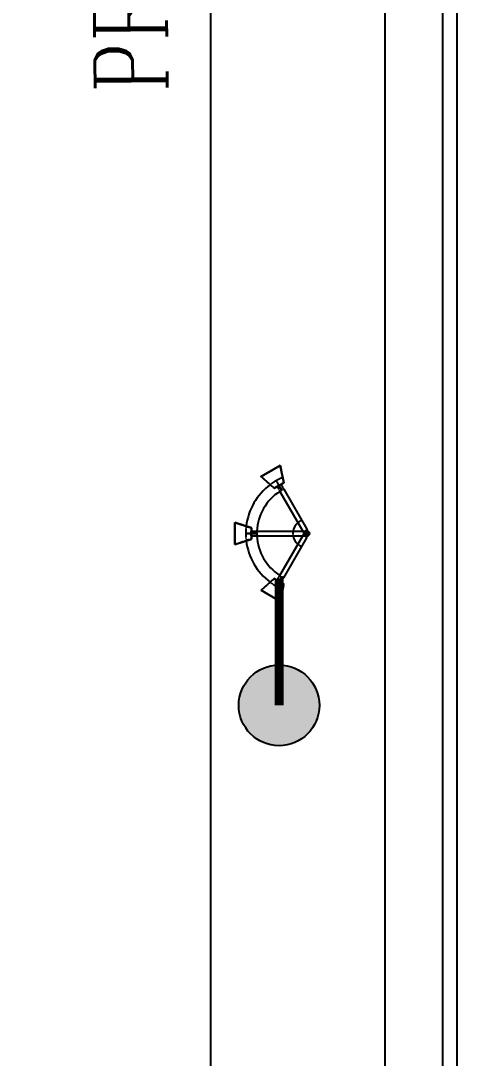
# Model space of a CAD drawing. Header units: millimetres. Extents: x -10011772 to -8149599, y 2847708 to 3434448.
# Drawn here: x -9483409 to -9467507, y 3158213 to 3194182 of the extents above; entities that cross this region are included whole.
import ezdxf

# ---------------------------------------------------------------- set-up
doc = ezdxf.new("R2010")
doc.units = ezdxf.units.MM
doc.linetypes.add('CABLEROUTEALL-EMBED 1_DWG$0$HIDDEN2', pattern=[0.1875, 0.125, -0.0625])
doc.linetypes.add('DIVIDE2', pattern=[0.625, 0.25, -0.125, 0, -0.125, 0, -0.125])
for name, color, linetype in [('REV.D CLOUD', 2, 'Continuous'), ('总平面底图', 9, 'Continuous'), ('照明平面设备层', 1, 'Continuous'), ('电气-接地设计-接地线', 3, '接地线')]:
    doc.layers.add(name, color=color, linetype=linetype)
doc.styles.add('EESLTYPE', font='TXT.shx')
doc.styles.get("Standard").update_dxf_attribs({"font": 'romanc.SHX', "width": 0.75, "bigfont": 'hztxt.shx'})
doc.linetypes.add('接地线', pattern='A,500,["/",EESLTYPE,S=200,R=0,X=0,Y=-100],-200,60,-200', length=960)

# ---------------------------------------------------------------- blocks, each defined once
blk = doc.blocks.new('总平面底图 爆炸危险区 LOCATION I')
at = {"layer": '总平面底图', "linetype": 'DIVIDE2', "ltscale": 10}
blk.add_line((236315, 147328), (236315, 97328), dxfattribs=at)
blk.add_line((236315, 147328), (236315, 97328), dxfattribs=at)
at = {"layer": '总平面底图'}
blk.add_line((236315, 147328), (236315, 107074), dxfattribs=at)
for points in [[(66029, 151265), (65724, 148520), (65064, 142483), (64836, 140391), (74150, 140673), (74478, 137865), (78444, 113647), (62192, 109053), (58156, 107813), (76003, 76828), (89887, 55971), (109015, 28128), (137544, 39006), (169559, 46788), (238486, 62607), (240973, 83058), (240589, 113912), (240589, 198661), (194754, 198615), (148734, 197208), (122816, 194188), (89756, 185753), (95541, 153392), (84920, 151500)], [(67149, 150029), (66966, 148383), (66307, 142348), (66234, 141683), (75259, 141957), (75717, 138038), (79858, 112748), (62546, 107854), (60021, 107079), (77066, 77487), (90922, 56671), (109488, 29646), (137172, 40202), (169272, 48005), (237351, 63629), (239722, 83126), (239339, 113904), (239339, 197410), (194774, 197365), (148825, 195960), (123044, 192957), (91191, 184829), (96992, 152381), (85038, 150252)]]:
    blk.add_lwpolyline(points, close=True, dxfattribs=at)
blk.add_lwpolyline([(169502, 47031), (238259, 62811), (240723, 83072), (240339, 113911), (240339, 198411), (194758, 198365), (148752, 196959), (122862, 193942), (90043, 185568), (95831, 153190), (84943, 151250), (66253, 151018)], dxfattribs=at)
at = {"layer": '总平面底图', "width": 0.75}
blk.add_text('PROCESS UNIT', height=1250, rotation=90.533, dxfattribs=at).set_placement((235563, 132127))
blk = doc.blocks.new('Tower Light Type 2')
at = {"layer": '照明平面设备层', "color": 1, "linetype": 'CABLEROUTEALL-EMBED 1_DWG$0$HIDDEN2', "lineweight": -3}
for p, q in [((-401, 2598), (399, 2598)), ((399, 2598), (-401, 2598)), ((-201, 1998), (-401, 2598)), ((-201, 1998), (-401, 2598)), ((399, 2598), (199, 1998)), ((399, 2598), (199, 1998)), ((199, 1998), (-201, 1998)), ((-201, 1998), (199, 1998)), ((80, 2000), (-80, 2000)), ((-80, 2000), (0, 2000)), ((80, 2000), (-80, 2000)), ((-80, 2000), (0, 2000)), ((-80, 2000), (-80, 1798)), ((0, 2200), (0, 1998)), ((0, 1800), (0, 2200)), ((0, 2200), (0, 1998)), ((0, 1800), (0, 2200)), ((0, 2000), (80, 2000)), ((0, 2000), (80, 2000)), ((80, 2000), (80, 1798)), ((-2452, 954), (-2052, 1646)), ((-2052, 1646), (-2452, 954)), ((-2052, 1646), (-1632, 1173)), ((-2052, 1646), (-1632, 1173)), ((0, 1817), (0, 1800)), ((0, 1817), (0, 1800)), ((1632, 1173), (2052, 1646)), ((1632, 1173), (2052, 1646)), ((2052, 1646), (2452, 954)), ((2452, 954), (2052, 1646)), ((-1632, 1173), (-1832, 827)), ((-1832, 827), (-1632, 1173)), ((1832, 827), (1632, 1173)), ((1632, 1173), (1832, 827)), ((-1832, 827), (-2452, 954)), ((-1832, 827), (-2452, 954)), ((-1732, 1000), (-1905, 1100)), ((-1905, 1100), (-1732, 1000)), ((-1732, 1000), (-1905, 1100)), ((-1905, 1100), (-1732, 1000)), ((-1692, 1069), (-1772, 931)), ((-1692, 1069), (-1772, 931)), ((-1772, 931), (-1597, 830)), ((-1732, 1000), (-1559, 900)), ((-1732, 1000), (-1559, 900)), ((-1692, 1069), (-1517, 968)), ((-1559, 900), (-1573, 908)), ((-1559, 900), (-1573, 908)), ((1692, 1069), (1517, 968)), ((1559, 900), (1905, 1100)), ((1559, 900), (1905, 1100)), ((1573, 908), (1559, 900)), ((1573, 908), (1559, 900)), ((1772, 931), (1597, 830)), ((1692, 1069), (1772, 931)), ((1692, 1069), (1772, 931)), ((1905, 1100), (1732, 1000)), ((1905, 1100), (1732, 1000)), ((2452, 954), (1832, 827)), ((2452, 954), (1832, 827)), ((-160, 0), (-40, 69)), ((-160, 0), (-40, -69)), ((-80, 139), (40, 69)), ((-80, 139), (-80, 0)), ((80, 0), (-80, 0)), ((-80, 0), (0, 0)), ((0, 0), (-80, 0)), ((-80, 0), (80, 0)), ((80, 139), (-40, 69)), ((40, 69), (-40, -69)), ((-40, -69), (40, 69)), ((40, -69), (-40, 69)), ((-40, 69), (0, 0)), ((0, 0), (-40, 69)), ((-40, 69), (40, -69)), ((-40, -69), (0, 0)), ((0, 0), (-40, -69)), ((0, 0), (40, 69)), ((40, 69), (0, 0)), ((0, 0), (80, 0)), ((80, 0), (0, 0)), ((0, 0), (40, -69)), ((40, -69), (0, 0)), ((160, 0), (40, 69)), ((160, 0), (40, -69)), ((80, 139), (80, 0))]:
    blk.add_line(p, q, dxfattribs=at)
at = {"layer": '照明平面设备层', "color": 1, "linetype": 'Continuous', "lineweight": -3}
for p, q in [((399, 2598), (-401, 2598)), ((-401, 2598), (399, 2598)), ((-401, 2598), (-201, 1998)), ((-401, 2598), (-201, 1998)), ((199, 1998), (399, 2598)), ((399, 2598), (199, 1998)), ((-201, 1998), (199, 1998)), ((199, 1998), (-201, 1998)), ((0, 1998), (0, 1817)), ((0, 1998), (0, 1817)), ((-2052, 1646), (-2452, 954)), ((-2452, 954), (-2052, 1646)), ((-1632, 1173), (-2052, 1646)), ((-2052, 1646), (-1632, 1173)), ((-80, 1798), (-80, 139)), ((80, 1798), (80, 139)), ((2052, 1646), (1632, 1173)), ((2052, 1646), (1632, 1173)), ((2452, 954), (2052, 1646)), ((2052, 1646), (2452, 954)), ((-1832, 827), (-1632, 1173)), ((-1632, 1173), (-1832, 827)), ((1632, 1173), (1832, 827)), ((1832, 827), (1632, 1173)), ((-2452, 954), (-1832, 827)), ((-2452, 954), (-1832, 827)), ((-1573, 908), (-1732, 1000)), ((-1573, 908), (-1732, 1000)), ((-1597, 830), (-160, 0)), ((-1517, 968), (-80, 139)), ((1517, 968), (80, 139)), ((1597, 830), (160, 0)), ((1732, 1000), (1573, 908)), ((1732, 1000), (1573, 908)), ((1832, 827), (2452, 954)), ((2452, 954), (1832, 827))]:
    blk.add_line(p, q, dxfattribs=at)
blk.add_circle((0, 0), 100, dxfattribs=at)
blk.add_circle((0, 0), 100, dxfattribs=at)
for radius, start, end in [(2200, 96.8607, 143.1743), (2200, 36.8257, 83.1804), (1800, 92.5473, 147.4527), (1800, 32.5473, 87.4527), (500, 99.2069, 140.7931), (500, 99.2069, 140.7931), (500, 39.2069, 80.7931), (500, 39.2069, 80.7931)]:
    blk.add_arc((0, 0), radius, start, end, dxfattribs=at)
at = {"layer": '照明平面设备层', "color": 1, "linetype": 'CABLEROUTEALL-EMBED 1_DWG$0$HIDDEN2', "lineweight": -3}
for radius, start, end in [(2200, 90, 96.8607), (2200, 83.1804, 90), (1800, 90, 92.5473), (1800, 87.4527, 90), (2200, 143.1743, 150), (2200, 30, 36.8257), (2200, 150, 156.8257), (1800, 150, 152.5473), (1800, 147.4527, 150), (1800, 30, 32.5473), (1800, 27.4527, 30), (2200, 23.1743, 30), (500, 80.7931, 99.2069), (500, 80.7931, 99.2069), (500, 140.7931, 159.2069), (500, 140.7931, 159.2069), (500, 20.7931, 39.2069), (500, 20.7931, 39.2069)]:
    blk.add_arc((0, 0), radius, start, end, dxfattribs=at)
blk = doc.blocks.new('PTJD2')
at = {"linetype": 'Continuous'}
blk.add_hatch(color=0, dxfattribs=at).paths.add_polyline_path([(150, 0, 1), (-150, 0, 1)])
at = {"color": 0, "linetype": 'Continuous'}
blk.add_circle((0, 0), 150, dxfattribs=at)

msp = doc.modelspace()

# ---------------------------------------------------------------- linework, layer by layer
at = {"layer": '电气-接地设计-接地线', "color": 1, "linetype": '接地线', "ltscale": 0.005, "const_width": 311}
msp.add_lwpolyline([(-9474449, 3174834), (-9474449, 3170446)], dxfattribs=at)
msp.add_lwpolyline([(-9474449, 3174834), (-9474449, 3170446)], dxfattribs=at)

# ---------------------------------------------------------------- block references
at = {"layer": 'REV.D CLOUD', "xscale": 0.959999946, "yscale": 0.959999946, "zscale": 0.959999946, "rotation": 90}
msp.add_blockref('Tower Light Type 2', (-9473493, 3176407), dxfattribs=at)
at = {"layer": '总平面底图', "xscale": 2, "yscale": 2, "zscale": 2}
msp.add_blockref('总平面底图 爆炸危险区 LOCATION I', (-9949454, 2927448), dxfattribs=at)
at = {"layer": '电气-接地设计-接地线', "color": 1, "xscale": 9.323186670879954, "yscale": 9.323186670879954, "zscale": 3.107728890293317, "rotation": 180}
msp.add_blockref('PTJD2', (-9474449, 3170446), dxfattribs=at)
msp.add_blockref('PTJD2', (-9474449, 3170446), dxfattribs=at)

doc.saveas('drawing.dxf')
